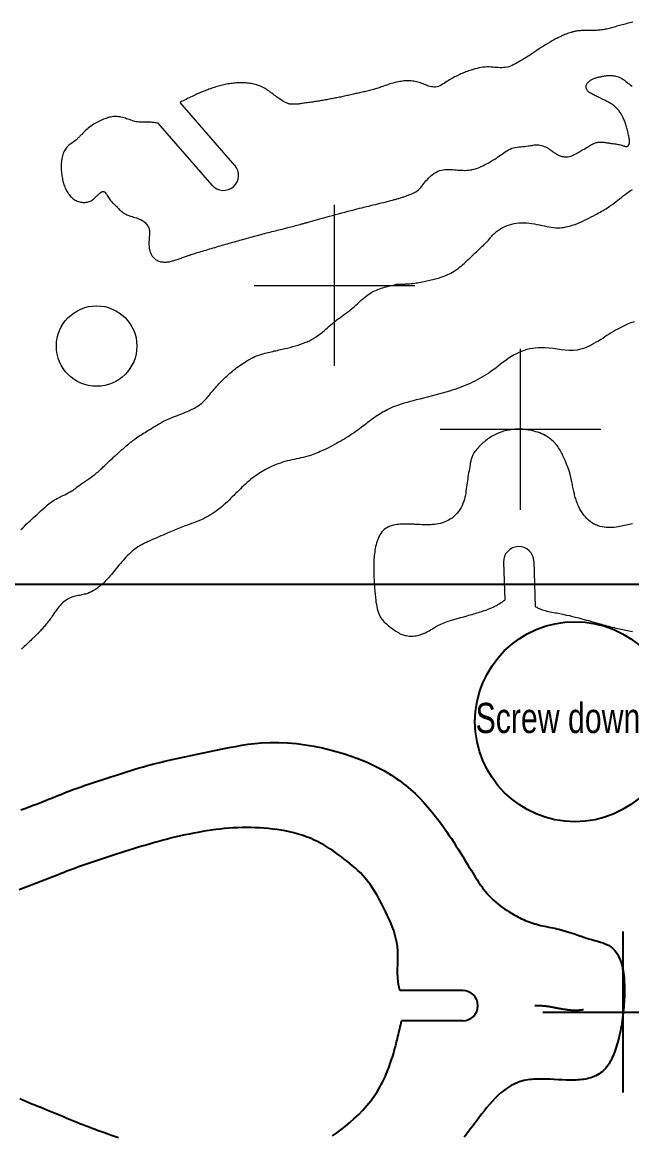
# Model space of a CAD drawing. Header units: millimetres. Extents: x -0.1 to 63, y 0 to 35.
# Drawn here: x 9.09 to 16.67, y 17.09 to 30.92 of the extents above; entities that cross this region are included whole.
import ezdxf

# ---------------------------------------------------------------- set-up
doc = ezdxf.new("R2010")
doc.units = ezdxf.units.MM
doc.header["$MEASUREMENT"] = 0
doc.header["$PDMODE"] = 2
doc.layers.get('0').update_dxf_attribs({"linetype": 'CONTINUOUS'})
doc.layers.add('CK_LEVEL_1', color=7, linetype='CONTINUOUS')
for name, color, linetype, lineweight in [('layout2', 7, 'CONTINUOUS', 0), ('layout4', 7, 'CONTINUOUS', 0), ('screw', 7, 'CONTINUOUS', 0)]:
    doc.layers.add(name, color=color, linetype=linetype, lineweight=lineweight)
doc.styles.get("Standard").update_dxf_attribs({"font": 'txt', "width": 0.75})

msp = doc.modelspace()

# ---------------------------------------------------------------- linework, layer by layer
at = {"color": 3, "linetype": 'CONTINUOUS'}
msp.add_line((29.976, 23.938), (-0.024, 23.938), dxfattribs=at)
at = {"color": 1, "linetype": 'CONTINUOUS'}
msp.add_circle((15.961, 22.232), 1.243, dxfattribs=at)
at = {"layer": 'CK_LEVEL_1', "color": 3, "linetype": 'CONTINUOUS'}
for p, q in [((14.566, 18.891), (13.786, 18.891)), ((14.566, 18.516), (13.805, 18.516))]:
    msp.add_line(p, q, dxfattribs=at)
at = {"layer": 'CK_LEVEL_1', "color": 1, "linetype": 'CONTINUOUS'}
for points in [[(9.072, 21.135), (9.123, 21.155), (9.175, 21.174), (9.226, 21.194), (9.277, 21.213), (9.328, 21.233), (9.38, 21.253), (9.417, 21.268), (9.455, 21.283), (9.493, 21.299), (9.531, 21.314), (9.568, 21.329), (9.606, 21.344), (9.644, 21.359), (9.682, 21.373), (9.72, 21.388), (9.771, 21.406), (9.821, 21.424), (9.872, 21.442), (9.924, 21.459), (9.975, 21.476), (10.026, 21.492), (10.078, 21.509), (10.129, 21.525), (10.18, 21.542), (10.232, 21.559), (10.284, 21.576), (10.336, 21.592), (10.387, 21.609), (10.439, 21.626), (10.491, 21.642), (10.543, 21.657), (10.595, 21.673), (10.648, 21.687), (10.724, 21.708), (10.8, 21.727), (10.877, 21.745), (10.954, 21.762), (11.031, 21.779), (11.109, 21.795), (11.186, 21.811), (11.264, 21.827), (11.341, 21.844), (11.421, 21.861), (11.501, 21.878), (11.58, 21.895), (11.66, 21.911), (11.74, 21.926), (11.82, 21.94), (11.9, 21.952), (11.981, 21.962), (12.061, 21.969), (12.17, 21.974), (12.28, 21.974), (12.389, 21.969), (12.498, 21.96), (12.608, 21.946), (12.716, 21.928), (12.824, 21.906), (12.931, 21.88), (13.038, 21.85), (13.109, 21.828), (13.179, 21.805), (13.248, 21.78), (13.317, 21.753), (13.385, 21.724), (13.452, 21.693), (13.518, 21.66), (13.583, 21.625), (13.646, 21.588), (13.678, 21.568), (13.709, 21.548), (13.74, 21.527), (13.771, 21.505), (13.801, 21.483), (13.831, 21.461), (13.86, 21.438), (13.889, 21.414), (13.917, 21.39), (13.974, 21.338), (14.028, 21.285), (14.081, 21.229), (14.132, 21.172), (14.181, 21.113), (14.229, 21.053), (14.276, 20.992), (14.321, 20.93), (14.365, 20.867), (14.394, 20.824), (14.424, 20.78), (14.453, 20.736), (14.481, 20.691), (14.509, 20.647), (14.537, 20.602), (14.565, 20.557), (14.593, 20.512), (14.62, 20.467), (14.638, 20.438), (14.655, 20.41), (14.673, 20.381), (14.69, 20.352), (14.708, 20.323), (14.726, 20.295), (14.744, 20.267), (14.763, 20.239), (14.782, 20.211), (14.791, 20.197), (14.801, 20.183), (14.811, 20.169), (14.821, 20.156), (14.831, 20.142), (14.841, 20.129), (14.852, 20.116), (14.862, 20.103), (14.873, 20.09), (14.897, 20.064), (14.922, 20.039), (14.948, 20.014), (14.975, 19.99), (15.003, 19.968), (15.031, 19.945), (15.06, 19.924), (15.089, 19.904), (15.119, 19.884), (15.141, 19.87), (15.163, 19.856), (15.184, 19.843), (15.207, 19.83), (15.229, 19.818), (15.252, 19.806), (15.274, 19.795), (15.297, 19.784), (15.321, 19.773), (15.343, 19.763), (15.366, 19.754), (15.39, 19.745), (15.413, 19.736), (15.437, 19.728), (15.46, 19.721), (15.484, 19.714), (15.508, 19.707), (15.533, 19.701), (15.558, 19.695), (15.583, 19.69), (15.609, 19.685), (15.634, 19.68), (15.66, 19.675), (15.685, 19.67), (15.71, 19.665), (15.735, 19.66), (15.76, 19.654), (15.802, 19.643), (15.844, 19.631), (15.885, 19.618), (15.926, 19.604), (15.967, 19.59), (16.008, 19.575), (16.05, 19.561), (16.092, 19.547), (16.135, 19.534), (16.171, 19.525), (16.207, 19.515), (16.242, 19.505), (16.277, 19.494), (16.312, 19.483), (16.344, 19.469), (16.376, 19.454), (16.405, 19.435), (16.431, 19.414), (16.452, 19.393), (16.471, 19.37), (16.488, 19.344), (16.503, 19.317), (16.516, 19.288), (16.527, 19.259), (16.538, 19.228), (16.546, 19.197), (16.553, 19.166), (16.559, 19.137), (16.564, 19.108), (16.568, 19.079), (16.571, 19.051), (16.573, 19.022), (16.574, 18.993), (16.575, 18.965), (16.576, 18.936), (16.576, 18.908), (16.576, 18.876), (16.575, 18.844), (16.575, 18.813), (16.573, 18.781), (16.572, 18.749), (16.57, 18.718), (16.568, 18.686), (16.565, 18.654), (16.562, 18.623)], [(13.786, 18.891), (13.785, 18.897), (13.783, 18.903), (13.781, 18.908), (13.78, 18.914), (13.778, 18.92), (13.777, 18.926), (13.775, 18.932), (13.774, 18.938), (13.772, 18.944), (13.763, 18.998), (13.758, 19.053), (13.755, 19.108), (13.756, 19.163), (13.757, 19.219), (13.758, 19.275), (13.759, 19.33), (13.758, 19.385), (13.753, 19.44), (13.746, 19.49), (13.735, 19.539), (13.722, 19.588), (13.707, 19.637), (13.689, 19.685), (13.67, 19.732), (13.649, 19.78), (13.627, 19.827), (13.605, 19.874), (13.581, 19.923), (13.557, 19.971), (13.531, 20.02), (13.505, 20.067), (13.478, 20.113), (13.449, 20.159), (13.419, 20.203), (13.387, 20.246), (13.354, 20.287), (13.325, 20.32), (13.294, 20.352), (13.263, 20.382), (13.231, 20.412), (13.197, 20.441), (13.163, 20.47), (13.129, 20.498), (13.093, 20.525), (13.058, 20.552), (13.022, 20.578), (12.986, 20.604), (12.949, 20.63), (12.912, 20.654), (12.875, 20.678), (12.837, 20.701), (12.799, 20.723), (12.76, 20.743), (12.72, 20.762), (12.671, 20.784), (12.621, 20.803), (12.57, 20.821), (12.518, 20.836), (12.466, 20.85), (12.413, 20.863), (12.36, 20.874), (12.307, 20.883), (12.253, 20.891), (12.199, 20.898), (12.146, 20.904), (12.092, 20.909), (12.038, 20.913), (11.984, 20.915), (11.93, 20.917), (11.876, 20.917), (11.822, 20.916), (11.768, 20.915), (11.713, 20.912), (11.659, 20.908), (11.604, 20.903), (11.549, 20.898), (11.494, 20.891), (11.44, 20.884), (11.385, 20.876), (11.331, 20.867), (11.277, 20.857), (11.222, 20.847), (11.167, 20.836), (11.113, 20.825), (11.058, 20.813), (11.004, 20.8), (10.95, 20.787), (10.896, 20.773), (10.842, 20.759), (10.788, 20.745), (10.735, 20.73), (10.682, 20.715), (10.629, 20.699), (10.576, 20.684), (10.524, 20.668), (10.471, 20.651), (10.419, 20.635), (10.366, 20.618), (10.313, 20.602), (10.263, 20.586), (10.213, 20.57), (10.162, 20.554), (10.112, 20.538), (10.062, 20.521), (10.012, 20.505), (9.962, 20.488), (9.912, 20.471), (9.862, 20.454), (9.826, 20.441), (9.79, 20.427), (9.753, 20.414), (9.717, 20.401), (9.681, 20.387), (9.645, 20.373), (9.609, 20.359), (9.572, 20.345), (9.536, 20.331), (9.482, 20.31), (9.428, 20.289), (9.375, 20.267), (9.321, 20.246), (9.267, 20.225), (9.213, 20.204), (9.16, 20.183), (9.106, 20.162), (9.053, 20.142)]]:
    msp.add_lwpolyline(points, dxfattribs=at)
at = {"layer": 'CK_LEVEL_1', "color": 3, "linetype": 'CONTINUOUS'}
for points in [[(15.46, 18.704), (15.471, 18.705), (15.482, 18.705), (15.494, 18.706), (15.505, 18.706), (15.516, 18.706), (15.528, 18.705), (15.539, 18.705), (15.55, 18.704), (15.561, 18.703), (15.573, 18.702), (15.584, 18.701), (15.595, 18.7), (15.606, 18.698), (15.617, 18.697), (15.628, 18.695), (15.639, 18.694), (15.65, 18.692), (15.662, 18.69), (15.673, 18.688), (15.684, 18.686), (15.695, 18.684), (15.706, 18.682), (15.717, 18.68), (15.728, 18.678), (15.739, 18.675), (15.75, 18.673), (15.761, 18.671), (15.773, 18.669), (15.784, 18.667), (15.795, 18.665), (15.806, 18.663), (15.817, 18.661), (15.828, 18.66), (15.839, 18.658), (15.851, 18.656), (15.862, 18.655), (15.873, 18.653), (15.884, 18.652), (15.896, 18.651), (15.907, 18.65), (15.918, 18.649), (15.93, 18.648), (15.941, 18.648), (15.953, 18.647), (15.964, 18.647), (15.976, 18.647), (15.987, 18.648), (15.999, 18.648), (16.01, 18.649), (16.022, 18.65), (16.034, 18.651), (16.045, 18.653), (16.057, 18.654), (16.069, 18.656)], [(16.562, 18.623), (16.562, 18.622), (16.562, 18.621), (16.562, 18.62), (16.561, 18.619), (16.561, 18.618), (16.561, 18.618), (16.561, 18.617), (16.561, 18.616), (16.561, 18.615), (16.557, 18.583), (16.553, 18.55), (16.549, 18.518), (16.544, 18.486), (16.538, 18.454), (16.532, 18.422), (16.526, 18.39), (16.519, 18.358), (16.512, 18.326), (16.505, 18.298), (16.498, 18.271), (16.491, 18.243), (16.483, 18.215), (16.474, 18.188), (16.465, 18.161), (16.455, 18.133), (16.445, 18.106), (16.434, 18.08), (16.425, 18.059), (16.416, 18.039), (16.406, 18.019), (16.395, 18), (16.384, 17.981), (16.372, 17.962), (16.359, 17.944), (16.345, 17.927), (16.33, 17.911), (16.314, 17.896), (16.297, 17.881), (16.279, 17.868), (16.26, 17.855), (16.24, 17.844), (16.22, 17.833), (16.199, 17.824), (16.178, 17.815), (16.157, 17.808), (16.135, 17.801), (16.112, 17.796), (16.09, 17.791), (16.067, 17.787), (16.045, 17.784), (16.022, 17.782), (15.999, 17.78), (15.976, 17.779), (15.953, 17.778), (15.903, 17.777), (15.853, 17.778), (15.803, 17.78), (15.753, 17.783), (15.703, 17.785), (15.653, 17.788), (15.602, 17.79), (15.552, 17.791), (15.502, 17.791), (15.477, 17.79), (15.451, 17.789), (15.426, 17.787), (15.401, 17.785), (15.376, 17.781), (15.351, 17.777), (15.326, 17.772), (15.302, 17.766), (15.278, 17.759), (15.25, 17.749), (15.222, 17.738), (15.195, 17.725), (15.168, 17.71), (15.142, 17.695), (15.117, 17.678), (15.092, 17.661), (15.068, 17.642), (15.044, 17.623), (15.005, 17.589), (14.968, 17.552), (14.932, 17.514), (14.897, 17.475), (14.863, 17.435), (14.831, 17.394), (14.799, 17.353), (14.767, 17.311), (14.736, 17.269), (14.717, 17.244), (14.698, 17.219), (14.679, 17.194), (14.66, 17.169), (14.641, 17.145), (14.621, 17.12), (14.602, 17.095), (14.583, 17.071)], [(12.948, 17.084), (13, 17.122), (13.052, 17.161), (13.103, 17.201), (13.161, 17.25), (13.217, 17.3), (13.272, 17.352), (13.324, 17.406), (13.374, 17.462), (13.421, 17.519), (13.466, 17.579), (13.507, 17.641), (13.544, 17.706), (13.557, 17.73), (13.569, 17.754), (13.581, 17.779), (13.592, 17.804), (13.604, 17.829), (13.614, 17.854), (13.625, 17.88), (13.635, 17.905), (13.645, 17.931), (13.654, 17.957), (13.664, 17.983), (13.673, 18.01), (13.682, 18.036), (13.691, 18.063), (13.699, 18.089), (13.708, 18.116), (13.715, 18.143), (13.723, 18.17), (13.727, 18.183), (13.73, 18.197), (13.734, 18.211), (13.737, 18.225), (13.74, 18.238), (13.744, 18.252), (13.747, 18.266), (13.75, 18.28), (13.754, 18.294), (13.759, 18.318), (13.765, 18.343), (13.771, 18.368), (13.777, 18.392), (13.783, 18.417), (13.788, 18.442), (13.794, 18.466), (13.8, 18.491), (13.805, 18.516)], [(9.06, 17.549), (9.096, 17.532), (9.133, 17.516), (9.171, 17.501), (9.208, 17.485), (9.245, 17.47), (9.283, 17.455), (9.32, 17.44), (9.358, 17.425), (9.395, 17.41), (9.437, 17.393), (9.478, 17.376), (9.52, 17.358), (9.561, 17.341), (9.602, 17.324), (9.643, 17.306), (9.685, 17.289), (9.726, 17.272), (9.767, 17.255), (9.805, 17.24), (9.844, 17.225), (9.882, 17.21), (9.92, 17.196), (9.958, 17.181), (9.997, 17.167), (10.035, 17.153), (10.074, 17.139), (10.112, 17.125), (10.199, 17.095), (10.287, 17.065)]]:
    msp.add_lwpolyline(points, dxfattribs=at)
msp.add_arc((14.566, 18.703), 0.188, 270, 450, dxfattribs=at)
at = {"layer": 'CK_LEVEL_1', "color": 1, "linetype": 'CONTINUOUS'}
msp.add_point((16.562, 18.623), dxfattribs=at)
at = {"layer": 'layout2', "color": 3, "linetype": 'CONTINUOUS'}
for p, q in [((15.449, 24.225), (15.465, 23.663)), ((15.074, 24.215), (15.088, 23.743))]:
    msp.add_line(p, q, dxfattribs=at)
at = {"layer": 'layout2', "color": 6, "linetype": 'CONTINUOUS'}
for points in [[(13.744, 27.668), (13.756, 27.668), (13.767, 27.669), (13.779, 27.669), (13.791, 27.669), (13.803, 27.67), (13.815, 27.67), (13.827, 27.67), (13.838, 27.671), (13.85, 27.671), (13.856, 27.672), (13.862, 27.672), (13.868, 27.672), (13.874, 27.673), (13.88, 27.673), (13.886, 27.673), (13.892, 27.674), (13.898, 27.674), (13.904, 27.675), (13.924, 27.676), (13.944, 27.679), (13.964, 27.681), (13.985, 27.684), (14.005, 27.688), (14.025, 27.691), (14.045, 27.695), (14.064, 27.699), (14.084, 27.703), (14.102, 27.706), (14.12, 27.71), (14.138, 27.714), (14.156, 27.718), (14.174, 27.722), (14.192, 27.726), (14.21, 27.731), (14.228, 27.735), (14.245, 27.74), (14.265, 27.746), (14.285, 27.752), (14.304, 27.759), (14.324, 27.766), (14.343, 27.773), (14.362, 27.781), (14.381, 27.79), (14.4, 27.798), (14.418, 27.808), (14.438, 27.819), (14.457, 27.831), (14.476, 27.844), (14.495, 27.857), (14.513, 27.87), (14.531, 27.884), (14.549, 27.899), (14.566, 27.913), (14.584, 27.928), (14.601, 27.944), (14.618, 27.96), (14.635, 27.976), (14.652, 27.992), (14.669, 28.008), (14.686, 28.025), (14.702, 28.041), (14.719, 28.057), (14.736, 28.073), (14.753, 28.089), (14.77, 28.105), (14.787, 28.12), (14.804, 28.136), (14.821, 28.152), (14.837, 28.168), (14.854, 28.185), (14.87, 28.201), (14.886, 28.218), (14.894, 28.228), (14.903, 28.238), (14.911, 28.248), (14.919, 28.257), (14.928, 28.267), (14.937, 28.277), (14.945, 28.286), (14.954, 28.295), (14.963, 28.304), (14.986, 28.324), (15.01, 28.342), (15.035, 28.358), (15.061, 28.373), (15.089, 28.386), (15.117, 28.397), (15.145, 28.407), (15.174, 28.415), (15.204, 28.422), (15.235, 28.427), (15.267, 28.43), (15.299, 28.431), (15.33, 28.431), (15.362, 28.43), (15.394, 28.427), (15.425, 28.423), (15.457, 28.418), (15.488, 28.412), (15.518, 28.406), (15.547, 28.4), (15.576, 28.393), (15.606, 28.387), (15.635, 28.381), (15.664, 28.376), (15.693, 28.372), (15.723, 28.37), (15.752, 28.369), (15.776, 28.37), (15.799, 28.372), (15.823, 28.375), (15.846, 28.38), (15.87, 28.385), (15.893, 28.391), (15.916, 28.398), (15.939, 28.405), (15.962, 28.413), (15.992, 28.424), (16.021, 28.437), (16.05, 28.449), (16.078, 28.463), (16.107, 28.477), (16.135, 28.491), (16.163, 28.506), (16.191, 28.52), (16.219, 28.535), (16.237, 28.545), (16.255, 28.555), (16.274, 28.565), (16.292, 28.575), (16.31, 28.586), (16.328, 28.596), (16.346, 28.607), (16.364, 28.618), (16.381, 28.629), (16.404, 28.645), (16.427, 28.661), (16.45, 28.678), (16.472, 28.696), (16.494, 28.713), (16.516, 28.731), (16.539, 28.748), (16.561, 28.766), (16.584, 28.783), (16.607, 28.8), (16.63, 28.816), (16.653, 28.832), (16.677, 28.847)], [(15.283, 25.867), (15.278, 25.867), (15.272, 25.867), (15.267, 25.868), (15.262, 25.868), (15.256, 25.868), (15.251, 25.868), (15.246, 25.867), (15.24, 25.867), (15.235, 25.867), (15.217, 25.866), (15.199, 25.865), (15.181, 25.863), (15.163, 25.86), (15.145, 25.857), (15.127, 25.854), (15.109, 25.85), (15.091, 25.846), (15.074, 25.841), (15.056, 25.836), (15.039, 25.83), (15.022, 25.824), (15.005, 25.817), (14.988, 25.81), (14.972, 25.802), (14.956, 25.794), (14.94, 25.786), (14.924, 25.777), (14.909, 25.767), (14.893, 25.757), (14.878, 25.746), (14.864, 25.735), (14.849, 25.724), (14.835, 25.712), (14.821, 25.7), (14.807, 25.688), (14.793, 25.675), (14.779, 25.662), (14.766, 25.648), (14.752, 25.633), (14.739, 25.619), (14.727, 25.604), (14.716, 25.588), (14.705, 25.572), (14.696, 25.555), (14.688, 25.538), (14.683, 25.526), (14.679, 25.514), (14.675, 25.502), (14.671, 25.49), (14.668, 25.477), (14.665, 25.465), (14.663, 25.452), (14.66, 25.439), (14.658, 25.427), (14.653, 25.401), (14.648, 25.376), (14.644, 25.351), (14.639, 25.326), (14.635, 25.301), (14.631, 25.276), (14.627, 25.251), (14.623, 25.226), (14.619, 25.201), (14.616, 25.175), (14.613, 25.149), (14.61, 25.124), (14.606, 25.098), (14.602, 25.073), (14.598, 25.047), (14.592, 25.022), (14.586, 24.997), (14.578, 24.972), (14.568, 24.945), (14.557, 24.919), (14.544, 24.893), (14.529, 24.868), (14.513, 24.845), (14.495, 24.822), (14.475, 24.801), (14.455, 24.781), (14.433, 24.763), (14.411, 24.749), (14.389, 24.736), (14.365, 24.724), (14.341, 24.714), (14.316, 24.705), (14.291, 24.697), (14.265, 24.691), (14.239, 24.686), (14.213, 24.683), (14.19, 24.681), (14.168, 24.679), (14.145, 24.679), (14.123, 24.678), (14.1, 24.679), (14.078, 24.679), (14.055, 24.68), (14.033, 24.681), (14.01, 24.683), (13.997, 24.683), (13.983, 24.684), (13.969, 24.684), (13.956, 24.685), (13.942, 24.686), (13.929, 24.686), (13.915, 24.686), (13.902, 24.687), (13.888, 24.687), (13.875, 24.687), (13.862, 24.687), (13.849, 24.687), (13.835, 24.687), (13.822, 24.687), (13.809, 24.687), (13.796, 24.686), (13.782, 24.685), (13.769, 24.684), (13.747, 24.681), (13.725, 24.678), (13.703, 24.673), (13.682, 24.668), (13.661, 24.661), (13.641, 24.653), (13.622, 24.643), (13.604, 24.632), (13.587, 24.62), (13.572, 24.606), (13.558, 24.59), (13.546, 24.573), (13.535, 24.554), (13.525, 24.535), (13.516, 24.515), (13.508, 24.495), (13.5, 24.474), (13.494, 24.453), (13.488, 24.43), (13.483, 24.408), (13.478, 24.386), (13.474, 24.363), (13.471, 24.341), (13.468, 24.319), (13.466, 24.296), (13.464, 24.274), (13.462, 24.251), (13.46, 24.215), (13.459, 24.178), (13.459, 24.141), (13.459, 24.104), (13.46, 24.067), (13.461, 24.03), (13.463, 23.994), (13.465, 23.957), (13.468, 23.92), (13.469, 23.901), (13.47, 23.882), (13.472, 23.863), (13.474, 23.844), (13.475, 23.824), (13.477, 23.805), (13.479, 23.786), (13.481, 23.766), (13.484, 23.747), (13.487, 23.719), (13.492, 23.691), (13.497, 23.664), (13.503, 23.636), (13.51, 23.609), (13.519, 23.583), (13.529, 23.558), (13.541, 23.534), (13.556, 23.511), (13.566, 23.497), (13.578, 23.484), (13.59, 23.471), (13.603, 23.459), (13.616, 23.447), (13.63, 23.435), (13.644, 23.424), (13.659, 23.413), (13.673, 23.401), (13.688, 23.39), (13.703, 23.379), (13.718, 23.368), (13.733, 23.358), (13.749, 23.348), (13.765, 23.339), (13.781, 23.33), (13.797, 23.322), (13.814, 23.316), (13.83, 23.31), (13.847, 23.305), (13.864, 23.302), (13.881, 23.299), (13.898, 23.297), (13.916, 23.296), (13.933, 23.296), (13.95, 23.297), (13.968, 23.298), (13.985, 23.301), (14.002, 23.304), (14.019, 23.308), (14.036, 23.313), (14.053, 23.318), (14.069, 23.324), (14.085, 23.331), (14.101, 23.338), (14.117, 23.345), (14.133, 23.354), (14.149, 23.363), (14.164, 23.372), (14.18, 23.381), (14.195, 23.39), (14.21, 23.399), (14.226, 23.409), (14.241, 23.418), (14.257, 23.426), (14.295, 23.445), (14.333, 23.462), (14.373, 23.477), (14.413, 23.491), (14.454, 23.503), (14.495, 23.515), (14.537, 23.526), (14.578, 23.537), (14.619, 23.548), (14.64, 23.554), (14.66, 23.56), (14.681, 23.565), (14.701, 23.571), (14.721, 23.578), (14.741, 23.584), (14.762, 23.59), (14.782, 23.596), (14.802, 23.603), (14.82, 23.608), (14.838, 23.614), (14.855, 23.62), (14.873, 23.626), (14.89, 23.633), (14.908, 23.639), (14.925, 23.646), (14.942, 23.654), (14.958, 23.662), (14.973, 23.67), (14.988, 23.678), (15.003, 23.687), (15.017, 23.696), (15.031, 23.705), (15.045, 23.714), (15.059, 23.723), (15.073, 23.733), (15.088, 23.743)]]:
    msp.add_lwpolyline(points, dxfattribs=at)
at = {"layer": 'layout2', "color": 1, "linetype": 'CONTINUOUS'}
for points in [[(9.073, 24.622), (9.095, 24.643), (9.118, 24.664), (9.14, 24.685), (9.163, 24.706), (9.186, 24.727), (9.209, 24.747), (9.231, 24.768), (9.254, 24.789), (9.277, 24.81), (9.301, 24.833), (9.325, 24.855), (9.349, 24.878), (9.374, 24.9), (9.399, 24.921), (9.424, 24.942), (9.45, 24.961), (9.477, 24.98), (9.505, 24.997), (9.527, 25.009), (9.549, 25.02), (9.571, 25.031), (9.594, 25.042), (9.617, 25.053), (9.639, 25.064), (9.662, 25.075), (9.684, 25.087), (9.705, 25.1), (9.715, 25.107), (9.725, 25.114), (9.735, 25.121), (9.745, 25.128), (9.754, 25.135), (9.764, 25.143), (9.774, 25.15), (9.783, 25.158), (9.793, 25.165), (9.818, 25.183), (9.842, 25.2), (9.867, 25.217), (9.892, 25.234), (9.917, 25.251), (9.942, 25.268), (9.967, 25.286), (9.991, 25.304), (10.014, 25.323), (10.028, 25.334), (10.041, 25.346), (10.054, 25.358), (10.068, 25.37), (10.081, 25.382), (10.093, 25.395), (10.106, 25.407), (10.119, 25.42), (10.132, 25.432), (10.145, 25.445), (10.158, 25.457), (10.171, 25.469), (10.184, 25.481), (10.197, 25.493), (10.21, 25.505), (10.223, 25.518), (10.236, 25.53), (10.25, 25.542), (10.263, 25.554), (10.276, 25.565), (10.289, 25.577), (10.302, 25.589), (10.316, 25.601), (10.329, 25.613), (10.342, 25.625), (10.356, 25.636), (10.369, 25.648), (10.383, 25.66), (10.396, 25.671), (10.41, 25.682), (10.423, 25.694), (10.437, 25.705), (10.451, 25.716), (10.465, 25.727), (10.479, 25.737), (10.493, 25.748), (10.51, 25.76), (10.528, 25.772), (10.545, 25.783), (10.563, 25.794), (10.58, 25.805), (10.598, 25.816), (10.616, 25.827), (10.634, 25.838), (10.652, 25.849), (10.674, 25.863), (10.696, 25.877), (10.718, 25.891), (10.74, 25.905), (10.762, 25.918), (10.785, 25.931), (10.807, 25.944), (10.83, 25.957), (10.853, 25.969), (10.867, 25.976), (10.881, 25.983), (10.895, 25.989), (10.91, 25.996), (10.924, 26.002), (10.939, 26.008), (10.953, 26.014), (10.968, 26.02), (10.983, 26.026), (11.005, 26.034), (11.027, 26.043), (11.05, 26.051), (11.072, 26.06), (11.095, 26.068), (11.117, 26.077), (11.139, 26.086), (11.161, 26.096), (11.183, 26.106), (11.2, 26.114), (11.216, 26.122), (11.232, 26.13), (11.247, 26.139), (11.263, 26.148), (11.278, 26.158), (11.292, 26.168), (11.307, 26.179), (11.32, 26.19), (11.333, 26.201), (11.344, 26.213), (11.356, 26.225), (11.367, 26.237), (11.378, 26.249), (11.388, 26.262), (11.399, 26.275), (11.409, 26.287), (11.42, 26.3), (11.434, 26.317), (11.448, 26.333), (11.462, 26.35), (11.476, 26.366), (11.491, 26.382), (11.505, 26.399), (11.52, 26.414), (11.535, 26.43), (11.55, 26.446), (11.566, 26.463), (11.582, 26.479), (11.599, 26.496), (11.616, 26.512), (11.633, 26.528), (11.65, 26.544), (11.667, 26.559), (11.685, 26.574), (11.703, 26.589), (11.72, 26.604), (11.739, 26.618), (11.757, 26.632), (11.776, 26.646), (11.795, 26.659), (11.814, 26.673), (11.833, 26.685), (11.852, 26.698), (11.872, 26.71), (11.882, 26.716), (11.891, 26.722), (11.901, 26.728), (11.911, 26.734), (11.921, 26.739), (11.931, 26.745), (11.941, 26.75), (11.951, 26.755), (11.961, 26.76), (11.981, 26.769), (12.001, 26.777), (12.022, 26.785), (12.042, 26.792), (12.063, 26.798), (12.084, 26.804), (12.105, 26.81), (12.126, 26.815), (12.147, 26.821), (12.166, 26.825), (12.185, 26.83), (12.204, 26.834), (12.223, 26.839), (12.243, 26.843), (12.262, 26.847), (12.281, 26.852), (12.3, 26.856), (12.319, 26.86), (12.353, 26.868), (12.386, 26.876), (12.419, 26.884), (12.452, 26.893), (12.485, 26.903), (12.518, 26.913), (12.551, 26.924), (12.583, 26.935), (12.615, 26.948), (12.63, 26.954), (12.644, 26.96), (12.659, 26.967), (12.673, 26.974), (12.687, 26.981), (12.701, 26.989), (12.715, 26.997), (12.728, 27.005), (12.742, 27.013), (12.76, 27.026), (12.778, 27.039), (12.795, 27.052), (12.812, 27.066), (12.829, 27.08), (12.846, 27.095), (12.862, 27.109), (12.879, 27.124), (12.895, 27.138), (12.91, 27.151), (12.925, 27.164), (12.941, 27.176), (12.956, 27.188), (12.971, 27.201), (12.987, 27.213), (13.002, 27.225), (13.018, 27.237), (13.034, 27.248), (13.055, 27.264), (13.076, 27.279), (13.097, 27.295), (13.118, 27.31), (13.139, 27.325), (13.16, 27.341), (13.18, 27.357), (13.201, 27.374), (13.22, 27.391), (13.238, 27.407), (13.256, 27.423), (13.273, 27.44), (13.291, 27.457), (13.308, 27.473), (13.326, 27.489), (13.344, 27.505), (13.363, 27.52), (13.382, 27.534), (13.399, 27.546), (13.417, 27.558), (13.435, 27.568), (13.454, 27.578), (13.473, 27.587), (13.493, 27.596), (13.512, 27.604), (13.532, 27.611), (13.552, 27.618), (13.573, 27.625), (13.594, 27.632), (13.615, 27.638), (13.637, 27.643), (13.658, 27.649), (13.679, 27.654), (13.701, 27.659), (13.722, 27.663), (13.744, 27.668)], [(16.696, 27.201), (16.654, 27.188), (16.612, 27.171), (16.572, 27.153), (16.532, 27.133), (16.493, 27.112), (16.465, 27.096), (16.438, 27.08), (16.412, 27.063), (16.385, 27.047), (16.359, 27.03), (16.333, 27.013), (16.307, 26.996), (16.281, 26.98), (16.254, 26.963), (16.226, 26.947), (16.197, 26.931), (16.169, 26.915), (16.139, 26.901), (16.109, 26.888), (16.079, 26.876), (16.049, 26.866), (16.018, 26.857), (15.987, 26.851), (15.939, 26.846), (15.89, 26.846), (15.84, 26.848), (15.791, 26.854), (15.741, 26.86), (15.691, 26.868), (15.64, 26.874), (15.59, 26.878), (15.539, 26.88), (15.504, 26.879), (15.468, 26.876), (15.433, 26.871), (15.398, 26.864), (15.364, 26.856), (15.33, 26.846), (15.296, 26.834), (15.264, 26.82), (15.232, 26.805), (15.198, 26.787), (15.164, 26.767), (15.132, 26.745), (15.1, 26.722), (15.069, 26.699), (15.037, 26.675), (15.006, 26.651), (14.975, 26.627), (14.943, 26.604), (14.916, 26.584), (14.889, 26.565), (14.861, 26.547), (14.833, 26.529), (14.804, 26.512), (14.776, 26.496), (14.746, 26.48), (14.717, 26.464), (14.687, 26.45), (14.656, 26.435), (14.626, 26.422), (14.594, 26.409), (14.563, 26.396), (14.531, 26.384), (14.499, 26.373), (14.467, 26.362), (14.435, 26.351), (14.403, 26.341), (14.357, 26.327), (14.311, 26.314), (14.265, 26.301), (14.218, 26.289), (14.172, 26.277), (14.126, 26.265), (14.079, 26.254), (14.033, 26.242), (13.986, 26.23), (13.949, 26.221), (13.912, 26.211), (13.875, 26.2), (13.838, 26.19), (13.801, 26.178), (13.765, 26.166), (13.729, 26.153), (13.693, 26.139), (13.658, 26.123), (13.636, 26.112), (13.613, 26.101), (13.591, 26.089), (13.569, 26.077), (13.548, 26.064), (13.526, 26.051), (13.505, 26.037), (13.484, 26.023), (13.464, 26.009), (13.443, 25.994), (13.423, 25.979), (13.403, 25.964), (13.383, 25.949), (13.363, 25.933), (13.344, 25.918), (13.324, 25.903), (13.304, 25.887), (13.284, 25.872), (13.261, 25.856), (13.238, 25.84), (13.216, 25.824), (13.192, 25.808), (13.169, 25.793), (13.146, 25.778), (13.122, 25.763), (13.099, 25.749), (13.075, 25.734), (13.049, 25.719), (13.023, 25.704), (12.996, 25.689), (12.97, 25.675), (12.943, 25.66), (12.917, 25.647), (12.89, 25.633), (12.863, 25.62), (12.835, 25.607), (12.814, 25.597), (12.793, 25.588), (12.771, 25.579), (12.749, 25.57), (12.728, 25.561), (12.706, 25.553), (12.684, 25.545), (12.661, 25.538), (12.639, 25.531), (12.611, 25.524), (12.583, 25.516), (12.554, 25.51), (12.526, 25.504), (12.497, 25.498), (12.468, 25.491), (12.44, 25.485), (12.411, 25.479), (12.383, 25.472), (12.354, 25.464), (12.326, 25.456), (12.299, 25.447), (12.271, 25.437), (12.244, 25.427), (12.217, 25.416), (12.19, 25.404), (12.163, 25.392), (12.137, 25.379), (12.115, 25.367), (12.094, 25.355), (12.072, 25.343), (12.051, 25.329), (12.03, 25.316), (12.009, 25.302), (11.989, 25.287), (11.969, 25.272), (11.949, 25.257), (11.927, 25.24), (11.905, 25.221), (11.884, 25.203), (11.863, 25.184), (11.842, 25.165), (11.821, 25.145), (11.801, 25.126), (11.78, 25.106), (11.76, 25.086), (11.74, 25.066), (11.72, 25.045), (11.7, 25.025), (11.68, 25.005), (11.66, 24.985), (11.639, 24.965), (11.618, 24.945), (11.597, 24.926), (11.576, 24.908), (11.552, 24.888), (11.527, 24.869), (11.502, 24.85), (11.476, 24.833), (11.45, 24.816), (11.423, 24.799), (11.396, 24.784), (11.369, 24.769), (11.341, 24.755), (11.312, 24.742), (11.283, 24.729), (11.253, 24.717), (11.223, 24.705), (11.193, 24.694), (11.163, 24.683), (11.133, 24.672), (11.103, 24.661), (11.073, 24.649), (11.053, 24.641), (11.033, 24.633), (11.012, 24.625), (10.992, 24.616), (10.972, 24.608), (10.952, 24.599), (10.932, 24.591), (10.912, 24.582), (10.892, 24.574), (10.866, 24.562), (10.84, 24.551), (10.813, 24.54), (10.787, 24.529), (10.761, 24.517), (10.735, 24.506), (10.709, 24.495), (10.683, 24.483), (10.658, 24.472), (10.646, 24.466), (10.634, 24.461), (10.622, 24.455), (10.61, 24.45), (10.598, 24.444), (10.587, 24.438), (10.575, 24.432), (10.564, 24.426), (10.552, 24.419), (10.528, 24.404), (10.505, 24.388), (10.483, 24.371), (10.461, 24.354), (10.44, 24.335), (10.419, 24.316), (10.399, 24.296), (10.379, 24.276), (10.36, 24.255), (10.342, 24.236), (10.326, 24.217), (10.309, 24.198), (10.292, 24.178), (10.276, 24.159), (10.26, 24.139), (10.243, 24.119), (10.227, 24.099), (10.211, 24.08), (10.197, 24.062), (10.182, 24.045), (10.168, 24.028), (10.153, 24.012), (10.138, 23.995), (10.122, 23.979), (10.106, 23.963), (10.09, 23.947), (10.073, 23.932), (10.054, 23.916), (10.034, 23.9), (10.014, 23.885), (9.993, 23.871), (9.971, 23.858), (9.949, 23.847), (9.926, 23.836), (9.903, 23.827), (9.88, 23.819), (9.864, 23.815), (9.848, 23.812), (9.832, 23.808), (9.816, 23.805), (9.8, 23.802), (9.783, 23.799), (9.767, 23.796), (9.751, 23.793), (9.735, 23.788), (9.72, 23.784), (9.705, 23.778), (9.69, 23.772), (9.676, 23.766), (9.661, 23.758), (9.647, 23.751), (9.634, 23.742), (9.621, 23.733), (9.608, 23.723), (9.591, 23.709), (9.575, 23.694), (9.56, 23.677), (9.546, 23.66), (9.532, 23.643), (9.518, 23.625), (9.505, 23.607), (9.492, 23.588), (9.479, 23.57), (9.47, 23.556), (9.461, 23.543), (9.451, 23.529), (9.442, 23.516), (9.432, 23.502), (9.423, 23.489), (9.413, 23.476), (9.403, 23.463), (9.393, 23.45), (9.384, 23.439), (9.374, 23.427), (9.365, 23.416), (9.355, 23.405), (9.346, 23.394), (9.336, 23.383), (9.326, 23.372), (9.316, 23.361), (9.306, 23.351), (9.303, 23.348), (9.3, 23.345), (9.298, 23.342), (9.295, 23.339), (9.292, 23.337), (9.289, 23.334), (9.286, 23.331), (9.284, 23.328), (9.281, 23.326)], [(9.281, 23.326), (9.273, 23.318), (9.265, 23.31), (9.257, 23.303), (9.249, 23.295), (9.241, 23.288), (9.234, 23.28), (9.226, 23.273), (9.218, 23.265), (9.21, 23.258), (9.194, 23.242), (9.178, 23.227), (9.162, 23.212), (9.146, 23.196), (9.13, 23.181), (9.114, 23.165), (9.098, 23.149), (9.082, 23.134)]]:
    msp.add_lwpolyline(points, dxfattribs=at)
at = {"layer": 'layout2', "color": 3, "linetype": 'CONTINUOUS'}
for points in [[(16.676, 24.691), (16.656, 24.687), (16.637, 24.682), (16.617, 24.678), (16.597, 24.673), (16.578, 24.669), (16.558, 24.665), (16.539, 24.661), (16.519, 24.657), (16.499, 24.654), (16.474, 24.65), (16.449, 24.647), (16.424, 24.646), (16.399, 24.645), (16.373, 24.645), (16.348, 24.646), (16.323, 24.649), (16.299, 24.654), (16.274, 24.659), (16.26, 24.664), (16.246, 24.668), (16.232, 24.674), (16.218, 24.68), (16.205, 24.686), (16.191, 24.693), (16.178, 24.701), (16.166, 24.709), (16.154, 24.717), (16.131, 24.736), (16.11, 24.756), (16.09, 24.777), (16.071, 24.8), (16.054, 24.824), (16.038, 24.849), (16.023, 24.875), (16.01, 24.902), (15.998, 24.929), (15.991, 24.944), (15.986, 24.959), (15.98, 24.974), (15.975, 24.989), (15.97, 25.004), (15.965, 25.019), (15.961, 25.035), (15.956, 25.05), (15.953, 25.066), (15.949, 25.082), (15.945, 25.098), (15.942, 25.115), (15.939, 25.131), (15.936, 25.148), (15.932, 25.164), (15.929, 25.181), (15.926, 25.197), (15.923, 25.214), (15.914, 25.251), (15.905, 25.288), (15.895, 25.324), (15.883, 25.361), (15.871, 25.397), (15.857, 25.433), (15.843, 25.468), (15.828, 25.503), (15.812, 25.538), (15.804, 25.555), (15.795, 25.572), (15.786, 25.588), (15.777, 25.605), (15.767, 25.621), (15.757, 25.637), (15.747, 25.652), (15.735, 25.667), (15.724, 25.682), (15.713, 25.694), (15.702, 25.706), (15.69, 25.717), (15.678, 25.728), (15.665, 25.739), (15.652, 25.749), (15.639, 25.759), (15.625, 25.768), (15.611, 25.777), (15.59, 25.789), (15.568, 25.8), (15.545, 25.811), (15.522, 25.82), (15.498, 25.829), (15.474, 25.836), (15.45, 25.843), (15.426, 25.849), (15.401, 25.854), (15.388, 25.856), (15.375, 25.858), (15.362, 25.86), (15.349, 25.862), (15.336, 25.864), (15.323, 25.865), (15.309, 25.866), (15.296, 25.867), (15.283, 25.867)], [(15.465, 23.663), (15.475, 23.658), (15.485, 23.654), (15.495, 23.649), (15.505, 23.644), (15.515, 23.64), (15.525, 23.636), (15.535, 23.632), (15.545, 23.628), (15.555, 23.624), (15.574, 23.617), (15.594, 23.612), (15.613, 23.607), (15.633, 23.602), (15.653, 23.598), (15.673, 23.594), (15.693, 23.59), (15.713, 23.586), (15.733, 23.583), (15.772, 23.575), (15.812, 23.567), (15.852, 23.558), (15.891, 23.55), (15.93, 23.54), (15.969, 23.531), (16.008, 23.521), (16.047, 23.51), (16.086, 23.5), (16.109, 23.494), (16.132, 23.488), (16.154, 23.481), (16.177, 23.475), (16.2, 23.469), (16.223, 23.462), (16.245, 23.456), (16.268, 23.45), (16.291, 23.443), (16.313, 23.437), (16.336, 23.431), (16.358, 23.425), (16.38, 23.419), (16.403, 23.413), (16.425, 23.407), (16.448, 23.402), (16.47, 23.396), (16.493, 23.391), (16.513, 23.386), (16.533, 23.382), (16.554, 23.378), (16.574, 23.374), (16.594, 23.369), (16.615, 23.366), (16.635, 23.362), (16.656, 23.358), (16.676, 23.355)]]:
    msp.add_lwpolyline(points, dxfattribs=at)
msp.add_arc((15.262, 24.22), 0.188, 1.625, 181.625, dxfattribs=at)
at = {"layer": 'layout2', "color": 6, "linetype": 'CONTINUOUS'}
msp.add_point((15.283, 25.867), dxfattribs=at)
at = {"layer": 'layout4', "color": 163, "linetype": 'CONTINUOUS'}
for p, q in [((11.733, 29.146), (11.053, 29.928)), ((11.45, 28.9), (10.781, 29.669))]:
    msp.add_line(p, q, dxfattribs=at)
at = {"layer": 'layout4', "color": 6, "linetype": 'CONTINUOUS'}
for points in [[(16.682, 30.924), (16.663, 30.92), (16.644, 30.916), (16.625, 30.911), (16.606, 30.907), (16.587, 30.902), (16.568, 30.897), (16.549, 30.892), (16.53, 30.887), (16.514, 30.883), (16.498, 30.878), (16.482, 30.874), (16.466, 30.869), (16.449, 30.865), (16.433, 30.86), (16.417, 30.856), (16.401, 30.852), (16.385, 30.847), (16.369, 30.844), (16.354, 30.84), (16.338, 30.837), (16.322, 30.834), (16.307, 30.831), (16.291, 30.829), (16.275, 30.827), (16.26, 30.825), (16.244, 30.824), (16.229, 30.823), (16.215, 30.822), (16.2, 30.822), (16.186, 30.822), (16.171, 30.822), (16.157, 30.823), (16.142, 30.823), (16.128, 30.823), (16.113, 30.823), (16.098, 30.823), (16.083, 30.823), (16.068, 30.822), (16.053, 30.822), (16.038, 30.821), (16.024, 30.819), (16.009, 30.818), (15.994, 30.816), (15.979, 30.814), (15.972, 30.812), (15.964, 30.811), (15.957, 30.809), (15.949, 30.808), (15.942, 30.806), (15.934, 30.804), (15.927, 30.802), (15.919, 30.8), (15.912, 30.798), (15.896, 30.793), (15.881, 30.788), (15.866, 30.783), (15.851, 30.777), (15.836, 30.771), (15.821, 30.765), (15.806, 30.759), (15.792, 30.752), (15.777, 30.745), (15.763, 30.739), (15.748, 30.731), (15.734, 30.724), (15.72, 30.717), (15.706, 30.709), (15.692, 30.702), (15.678, 30.694), (15.664, 30.686), (15.651, 30.678), (15.623, 30.661), (15.596, 30.644), (15.569, 30.627), (15.542, 30.61), (15.515, 30.592), (15.488, 30.574), (15.462, 30.556), (15.435, 30.539), (15.408, 30.521), (15.395, 30.513), (15.381, 30.504), (15.368, 30.495), (15.354, 30.487), (15.34, 30.478), (15.326, 30.47), (15.313, 30.461), (15.299, 30.453), (15.285, 30.444), (15.264, 30.432), (15.244, 30.42), (15.223, 30.409), (15.202, 30.398), (15.181, 30.388), (15.16, 30.379), (15.138, 30.372), (15.116, 30.366), (15.094, 30.362), (15.072, 30.36), (15.05, 30.359), (15.029, 30.359), (15.007, 30.36), (14.985, 30.362), (14.962, 30.364), (14.94, 30.366), (14.918, 30.368), (14.896, 30.369), (14.87, 30.369), (14.845, 30.367), (14.819, 30.365), (14.794, 30.361), (14.769, 30.356), (14.744, 30.351), (14.719, 30.345), (14.694, 30.338), (14.67, 30.33), (14.654, 30.325), (14.637, 30.319), (14.621, 30.313), (14.606, 30.307), (14.59, 30.301), (14.574, 30.295), (14.558, 30.288), (14.543, 30.282), (14.528, 30.275), (14.511, 30.267), (14.495, 30.26), (14.479, 30.252), (14.464, 30.244), (14.448, 30.235), (14.432, 30.226), (14.416, 30.217), (14.4, 30.208), (14.385, 30.198), (14.368, 30.187), (14.351, 30.175), (14.334, 30.164), (14.316, 30.153), (14.299, 30.143), (14.281, 30.135), (14.264, 30.127), (14.246, 30.122), (14.227, 30.119), (14.211, 30.119), (14.194, 30.12), (14.177, 30.123), (14.159, 30.127), (14.142, 30.132), (14.125, 30.138), (14.107, 30.145), (14.09, 30.151), (14.072, 30.158), (14.056, 30.164), (14.039, 30.17), (14.022, 30.175), (14.006, 30.18), (13.989, 30.184), (13.973, 30.188), (13.956, 30.191), (13.939, 30.194), (13.922, 30.195), (13.905, 30.197), (13.887, 30.197), (13.87, 30.197), (13.852, 30.196), (13.835, 30.195), (13.817, 30.193), (13.8, 30.19), (13.782, 30.187), (13.765, 30.184), (13.744, 30.179), (13.723, 30.174), (13.702, 30.169), (13.682, 30.163), (13.661, 30.157), (13.641, 30.15), (13.621, 30.144), (13.6, 30.137), (13.58, 30.13), (13.566, 30.125), (13.552, 30.12), (13.539, 30.115), (13.525, 30.11), (13.511, 30.106), (13.497, 30.101), (13.483, 30.097), (13.469, 30.092), (13.455, 30.088), (13.439, 30.084), (13.424, 30.08), (13.409, 30.076), (13.393, 30.072), (13.378, 30.068), (13.362, 30.065), (13.346, 30.061), (13.331, 30.058), (13.315, 30.055), (13.3, 30.051), (13.284, 30.047), (13.268, 30.044), (13.253, 30.04), (13.237, 30.037), (13.222, 30.033), (13.206, 30.029), (13.19, 30.026), (13.175, 30.022), (13.159, 30.019), (13.143, 30.015), (13.127, 30.012), (13.112, 30.009), (13.096, 30.005), (13.08, 30.002), (13.064, 29.999), (13.049, 29.995), (13.033, 29.992), (13.017, 29.989), (13.001, 29.986), (12.985, 29.983), (12.97, 29.98), (12.954, 29.977), (12.938, 29.974), (12.922, 29.971), (12.906, 29.968), (12.89, 29.965), (12.874, 29.962), (12.859, 29.959), (12.843, 29.956), (12.827, 29.953), (12.811, 29.95), (12.795, 29.948), (12.779, 29.945), (12.763, 29.943), (12.747, 29.94), (12.731, 29.938), (12.715, 29.935), (12.7, 29.933), (12.684, 29.93), (12.668, 29.928), (12.652, 29.926), (12.636, 29.924), (12.62, 29.921), (12.604, 29.919), (12.59, 29.917), (12.575, 29.915), (12.561, 29.913), (12.547, 29.911), (12.532, 29.91), (12.518, 29.908), (12.503, 29.907), (12.489, 29.906), (12.474, 29.905), (12.467, 29.905), (12.459, 29.905), (12.452, 29.905), (12.445, 29.905), (12.437, 29.905), (12.43, 29.906), (12.423, 29.906), (12.416, 29.907), (12.408, 29.909), (12.399, 29.911), (12.39, 29.914), (12.381, 29.918), (12.373, 29.921), (12.364, 29.926), (12.355, 29.93), (12.347, 29.935), (12.339, 29.94), (12.33, 29.945), (12.314, 29.955), (12.298, 29.965), (12.283, 29.976), (12.267, 29.987), (12.252, 29.998), (12.237, 30.009), (12.222, 30.02), (12.207, 30.031), (12.192, 30.042), (12.184, 30.048), (12.177, 30.054), (12.169, 30.059), (12.162, 30.065), (12.154, 30.07), (12.147, 30.076), (12.139, 30.081), (12.131, 30.086), (12.123, 30.091), (12.108, 30.101), (12.091, 30.11), (12.075, 30.118), (12.058, 30.126), (12.04, 30.133), (12.023, 30.14), (12.005, 30.146), (11.987, 30.151), (11.969, 30.156), (11.952, 30.159), (11.936, 30.162), (11.919, 30.165), (11.902, 30.167), (11.885, 30.169), (11.868, 30.17), (11.851, 30.171), (11.834, 30.172), (11.817, 30.172), (11.8, 30.172), (11.783, 30.171), (11.766, 30.171), (11.749, 30.17), (11.731, 30.168), (11.714, 30.167), (11.698, 30.165), (11.681, 30.162), (11.664, 30.16), (11.647, 30.157), (11.629, 30.154), (11.612, 30.151), (11.595, 30.147), (11.579, 30.143), (11.562, 30.139), (11.545, 30.135), (11.528, 30.13), (11.511, 30.125), (11.495, 30.12), (11.478, 30.115), (11.461, 30.11), (11.445, 30.104), (11.428, 30.098), (11.411, 30.092), (11.395, 30.086), (11.379, 30.08), (11.362, 30.074), (11.346, 30.067), (11.33, 30.06), (11.314, 30.054), (11.298, 30.047), (11.282, 30.04), (11.266, 30.033), (11.25, 30.025), (11.234, 30.018), (11.218, 30.011), (11.2, 30.002), (11.181, 29.993), (11.163, 29.984), (11.145, 29.975), (11.126, 29.965), (11.108, 29.956), (11.09, 29.947), (11.071, 29.938), (11.053, 29.928)], [(12.644, 28.44), (12.673, 28.448), (12.703, 28.456), (12.732, 28.464), (12.762, 28.472), (12.791, 28.48), (12.82, 28.488), (12.85, 28.497), (12.879, 28.505), (12.909, 28.513), (12.947, 28.523), (12.985, 28.534), (13.023, 28.544), (13.062, 28.555), (13.1, 28.565), (13.138, 28.575), (13.176, 28.585), (13.215, 28.595), (13.253, 28.605), (13.282, 28.612), (13.31, 28.619), (13.339, 28.626), (13.368, 28.633), (13.397, 28.64), (13.425, 28.647), (13.454, 28.654), (13.483, 28.661), (13.512, 28.668), (13.534, 28.674), (13.557, 28.679), (13.579, 28.685), (13.602, 28.69), (13.624, 28.696), (13.647, 28.702), (13.669, 28.708), (13.691, 28.714), (13.714, 28.72), (13.725, 28.723), (13.736, 28.726), (13.748, 28.729), (13.759, 28.732), (13.77, 28.736), (13.781, 28.739), (13.792, 28.742), (13.804, 28.746), (13.815, 28.749), (13.825, 28.753), (13.835, 28.756), (13.845, 28.76), (13.856, 28.763), (13.866, 28.767), (13.876, 28.771), (13.886, 28.774), (13.897, 28.778), (13.907, 28.782), (13.916, 28.785), (13.925, 28.789), (13.934, 28.792), (13.942, 28.796), (13.951, 28.8), (13.959, 28.804), (13.968, 28.808), (13.976, 28.813), (13.984, 28.818), (14, 28.829), (14.015, 28.842), (14.029, 28.856), (14.043, 28.871), (14.056, 28.887), (14.068, 28.903), (14.081, 28.919), (14.094, 28.935), (14.107, 28.952), (14.126, 28.972), (14.145, 28.992), (14.165, 29.011), (14.185, 29.028), (14.207, 29.044), (14.23, 29.058), (14.253, 29.07), (14.277, 29.08), (14.301, 29.088), (14.321, 29.092), (14.341, 29.094), (14.361, 29.096), (14.381, 29.096), (14.401, 29.096), (14.422, 29.095), (14.443, 29.093), (14.464, 29.092), (14.484, 29.09), (14.506, 29.088), (14.528, 29.086), (14.55, 29.085), (14.572, 29.085), (14.593, 29.084), (14.615, 29.085), (14.636, 29.087), (14.657, 29.089), (14.678, 29.092), (14.701, 29.098), (14.725, 29.104), (14.748, 29.112), (14.77, 29.121), (14.793, 29.131), (14.815, 29.141), (14.837, 29.152), (14.859, 29.164), (14.88, 29.175), (14.894, 29.182), (14.907, 29.19), (14.92, 29.197), (14.933, 29.205), (14.946, 29.213), (14.959, 29.221), (14.972, 29.229), (14.984, 29.237), (14.997, 29.246), (15.016, 29.259), (15.036, 29.273), (15.055, 29.287), (15.075, 29.301), (15.094, 29.315), (15.114, 29.327), (15.134, 29.339), (15.155, 29.349), (15.176, 29.358), (15.197, 29.364), (15.219, 29.369), (15.241, 29.373), (15.263, 29.376), (15.286, 29.378), (15.309, 29.38), (15.332, 29.382), (15.355, 29.384), (15.378, 29.387), (15.393, 29.389), (15.408, 29.392), (15.424, 29.394), (15.439, 29.397), (15.454, 29.399), (15.468, 29.4), (15.483, 29.401), (15.498, 29.401), (15.513, 29.4), (15.53, 29.398), (15.546, 29.394), (15.563, 29.388), (15.579, 29.382), (15.595, 29.375), (15.611, 29.367), (15.627, 29.358), (15.642, 29.348), (15.657, 29.338), (15.668, 29.33), (15.678, 29.323), (15.689, 29.315), (15.699, 29.307), (15.71, 29.3), (15.721, 29.292), (15.732, 29.285), (15.743, 29.279), (15.755, 29.273), (15.766, 29.268), (15.777, 29.263), (15.789, 29.26), (15.801, 29.256), (15.814, 29.254), (15.826, 29.252), (15.838, 29.251), (15.851, 29.251), (15.863, 29.251), (15.878, 29.253), (15.893, 29.257), (15.908, 29.261), (15.922, 29.266), (15.937, 29.272), (15.951, 29.279), (15.965, 29.286), (15.979, 29.293), (15.993, 29.301), (16.007, 29.309), (16.021, 29.317), (16.034, 29.325), (16.048, 29.333), (16.062, 29.341), (16.075, 29.349), (16.089, 29.357), (16.103, 29.366), (16.117, 29.374), (16.13, 29.382), (16.143, 29.39), (16.156, 29.398), (16.169, 29.406), (16.182, 29.413), (16.196, 29.419), (16.21, 29.424), (16.224, 29.429), (16.238, 29.432), (16.25, 29.434), (16.261, 29.435), (16.273, 29.436), (16.285, 29.436), (16.297, 29.435), (16.31, 29.434), (16.322, 29.433), (16.334, 29.432), (16.346, 29.43), (16.354, 29.428), (16.363, 29.427), (16.371, 29.426), (16.379, 29.424), (16.388, 29.423), (16.396, 29.422), (16.404, 29.42), (16.412, 29.419), (16.421, 29.418), (16.436, 29.416), (16.451, 29.414), (16.467, 29.412), (16.482, 29.409), (16.498, 29.407), (16.514, 29.404), (16.53, 29.4), (16.546, 29.395), (16.562, 29.39), (16.568, 29.388), (16.574, 29.385), (16.579, 29.383), (16.585, 29.382), (16.59, 29.38), (16.595, 29.379), (16.6, 29.379), (16.605, 29.379), (16.61, 29.381), (16.614, 29.383), (16.618, 29.386), (16.622, 29.39), (16.625, 29.394), (16.628, 29.399), (16.631, 29.405), (16.633, 29.411), (16.635, 29.416), (16.637, 29.422), (16.638, 29.429), (16.638, 29.435), (16.639, 29.442), (16.639, 29.448), (16.638, 29.454), (16.638, 29.46), (16.637, 29.466), (16.636, 29.472), (16.635, 29.478), (16.633, 29.493), (16.63, 29.508), (16.627, 29.522), (16.624, 29.537), (16.621, 29.552), (16.618, 29.567), (16.614, 29.581), (16.611, 29.596), (16.607, 29.61), (16.603, 29.624), (16.599, 29.639), (16.594, 29.653), (16.589, 29.666), (16.584, 29.68), (16.579, 29.694), (16.574, 29.707), (16.568, 29.721), (16.562, 29.734), (16.556, 29.745), (16.551, 29.756), (16.545, 29.767), (16.539, 29.778), (16.533, 29.788), (16.526, 29.798), (16.519, 29.808), (16.512, 29.818), (16.505, 29.828), (16.495, 29.839), (16.485, 29.85), (16.475, 29.86), (16.464, 29.87), (16.453, 29.88), (16.441, 29.889), (16.43, 29.898), (16.418, 29.906), (16.405, 29.914), (16.391, 29.923), (16.376, 29.931), (16.361, 29.939), (16.346, 29.947), (16.331, 29.954), (16.316, 29.962), (16.301, 29.969), (16.286, 29.976), (16.27, 29.983), (16.258, 29.99), (16.245, 29.996), (16.233, 30.002), (16.22, 30.008), (16.208, 30.015), (16.196, 30.021), (16.183, 30.028), (16.171, 30.034), (16.159, 30.041), (16.155, 30.043), (16.152, 30.045), (16.148, 30.047), (16.145, 30.049), (16.141, 30.051), (16.138, 30.054), (16.135, 30.056), (16.131, 30.059), (16.128, 30.061), (16.122, 30.068), (16.117, 30.074), (16.112, 30.082), (16.108, 30.09), (16.105, 30.098), (16.102, 30.107), (16.101, 30.115), (16.1, 30.124), (16.101, 30.132), (16.102, 30.139), (16.104, 30.146), (16.107, 30.153), (16.11, 30.159), (16.114, 30.166), (16.118, 30.172), (16.123, 30.177), (16.128, 30.183), (16.133, 30.188), (16.141, 30.194), (16.148, 30.199), (16.156, 30.204), (16.164, 30.209), (16.172, 30.213), (16.18, 30.217), (16.189, 30.221), (16.197, 30.224), (16.206, 30.228), (16.216, 30.231), (16.226, 30.234), (16.236, 30.238), (16.246, 30.24), (16.256, 30.243), (16.266, 30.246), (16.277, 30.248), (16.287, 30.25), (16.297, 30.252), (16.307, 30.254), (16.316, 30.256), (16.326, 30.258), (16.336, 30.259), (16.346, 30.26), (16.355, 30.261), (16.365, 30.262), (16.375, 30.262), (16.385, 30.263), (16.399, 30.263), (16.413, 30.262), (16.427, 30.261), (16.441, 30.26), (16.455, 30.257), (16.469, 30.255), (16.482, 30.251), (16.496, 30.247), (16.509, 30.242), (16.52, 30.237), (16.532, 30.232), (16.543, 30.225), (16.554, 30.219), (16.564, 30.212), (16.575, 30.205), (16.585, 30.197), (16.595, 30.189), (16.605, 30.181), (16.615, 30.173), (16.624, 30.165), (16.633, 30.157), (16.643, 30.149), (16.652, 30.142), (16.662, 30.134), (16.672, 30.127)]]:
    msp.add_lwpolyline(points, dxfattribs=at)
at = {"layer": 'layout4', "color": 163, "linetype": 'CONTINUOUS'}
msp.add_lwpolyline([(10.781, 29.669), (10.768, 29.671), (10.755, 29.673), (10.742, 29.675), (10.73, 29.677), (10.717, 29.678), (10.704, 29.68), (10.691, 29.681), (10.678, 29.682), (10.665, 29.682), (10.658, 29.682), (10.651, 29.682), (10.644, 29.682), (10.637, 29.682), (10.63, 29.682), (10.623, 29.682), (10.616, 29.682), (10.609, 29.681), (10.602, 29.681), (10.595, 29.681), (10.588, 29.681), (10.581, 29.681), (10.574, 29.681), (10.568, 29.681), (10.561, 29.681), (10.554, 29.681), (10.547, 29.682), (10.54, 29.682), (10.523, 29.685), (10.506, 29.688), (10.489, 29.692), (10.472, 29.697), (10.455, 29.703), (10.438, 29.708), (10.421, 29.714), (10.404, 29.72), (10.387, 29.726), (10.371, 29.731), (10.355, 29.736), (10.338, 29.74), (10.321, 29.744), (10.305, 29.747), (10.288, 29.75), (10.271, 29.752), (10.254, 29.752), (10.238, 29.752), (10.222, 29.751), (10.206, 29.749), (10.191, 29.746), (10.175, 29.743), (10.159, 29.739), (10.144, 29.734), (10.129, 29.729), (10.114, 29.723), (10.099, 29.718), (10.082, 29.711), (10.065, 29.703), (10.048, 29.695), (10.032, 29.687), (10.015, 29.679), (9.999, 29.67), (9.984, 29.66), (9.968, 29.651), (9.953, 29.641), (9.938, 29.63), (9.924, 29.619), (9.909, 29.607), (9.895, 29.595), (9.881, 29.583), (9.868, 29.57), (9.855, 29.558), (9.842, 29.545), (9.829, 29.531), (9.822, 29.524), (9.815, 29.516), (9.807, 29.508), (9.8, 29.501), (9.793, 29.493), (9.786, 29.486), (9.778, 29.478), (9.771, 29.471), (9.763, 29.464), (9.75, 29.454), (9.736, 29.444), (9.722, 29.434), (9.708, 29.425), (9.695, 29.415), (9.681, 29.405), (9.668, 29.395), (9.656, 29.384), (9.644, 29.372), (9.634, 29.36), (9.626, 29.348), (9.618, 29.335), (9.611, 29.321), (9.604, 29.307), (9.599, 29.293), (9.594, 29.278), (9.589, 29.263), (9.586, 29.248), (9.582, 29.233), (9.58, 29.219), (9.578, 29.204), (9.576, 29.189), (9.575, 29.174), (9.574, 29.159), (9.574, 29.144), (9.573, 29.129), (9.574, 29.114), (9.574, 29.097), (9.575, 29.081), (9.576, 29.064), (9.578, 29.048), (9.58, 29.032), (9.582, 29.015), (9.585, 28.999), (9.588, 28.983), (9.591, 28.967), (9.595, 28.951), (9.599, 28.936), (9.603, 28.92), (9.608, 28.905), (9.614, 28.89), (9.62, 28.875), (9.626, 28.86), (9.633, 28.846), (9.64, 28.831), (9.648, 28.818), (9.655, 28.806), (9.663, 28.793), (9.672, 28.782), (9.681, 28.77), (9.691, 28.759), (9.701, 28.749), (9.712, 28.739), (9.724, 28.73), (9.735, 28.722), (9.748, 28.714), (9.76, 28.708), (9.774, 28.702), (9.787, 28.697), (9.801, 28.693), (9.815, 28.69), (9.829, 28.687), (9.844, 28.686), (9.857, 28.686), (9.87, 28.686), (9.884, 28.688), (9.897, 28.69), (9.91, 28.693), (9.922, 28.697), (9.935, 28.702), (9.947, 28.707), (9.958, 28.714), (9.962, 28.717), (9.966, 28.72), (9.97, 28.723), (9.974, 28.726), (9.978, 28.729), (9.982, 28.732), (9.986, 28.735), (9.989, 28.739), (9.993, 28.742), (10, 28.749), (10.006, 28.755), (10.012, 28.762), (10.019, 28.768), (10.025, 28.775), (10.032, 28.781), (10.038, 28.788), (10.046, 28.794), (10.053, 28.8), (10.057, 28.804), (10.062, 28.807), (10.066, 28.809), (10.071, 28.812), (10.075, 28.815), (10.079, 28.817), (10.084, 28.818), (10.088, 28.819), (10.092, 28.82), (10.103, 28.819), (10.112, 28.815), (10.121, 28.807), (10.13, 28.797), (10.138, 28.786), (10.146, 28.773), (10.153, 28.76), (10.161, 28.747), (10.169, 28.734), (10.177, 28.722), (10.186, 28.71), (10.195, 28.7), (10.204, 28.691), (10.213, 28.682), (10.222, 28.673), (10.231, 28.664), (10.24, 28.656), (10.25, 28.647), (10.259, 28.637), (10.268, 28.628), (10.277, 28.618), (10.287, 28.609), (10.296, 28.599), (10.306, 28.59), (10.316, 28.58), (10.326, 28.572), (10.336, 28.563), (10.346, 28.556), (10.357, 28.55), (10.367, 28.544), (10.378, 28.538), (10.39, 28.533), (10.401, 28.528), (10.413, 28.524), (10.424, 28.519), (10.436, 28.515), (10.454, 28.509), (10.473, 28.504), (10.491, 28.498), (10.51, 28.492), (10.528, 28.486), (10.545, 28.479), (10.563, 28.471), (10.579, 28.462), (10.596, 28.452), (10.606, 28.443), (10.617, 28.434), (10.627, 28.425), (10.636, 28.414), (10.644, 28.403), (10.651, 28.392), (10.658, 28.38), (10.663, 28.368), (10.667, 28.355), (10.669, 28.347), (10.67, 28.338), (10.671, 28.33), (10.672, 28.321), (10.672, 28.312), (10.672, 28.303), (10.671, 28.294), (10.671, 28.285), (10.67, 28.276), (10.669, 28.256), (10.667, 28.236), (10.666, 28.216), (10.665, 28.196), (10.664, 28.176), (10.665, 28.156), (10.666, 28.137), (10.668, 28.117), (10.672, 28.098), (10.674, 28.088), (10.676, 28.079), (10.679, 28.07), (10.683, 28.061), (10.687, 28.052), (10.691, 28.043), (10.695, 28.034), (10.7, 28.026), (10.706, 28.018), (10.713, 28.009), (10.721, 28), (10.729, 27.992), (10.737, 27.985), (10.747, 27.978), (10.756, 27.971), (10.766, 27.966), (10.776, 27.961), (10.787, 27.956), (10.799, 27.952), (10.812, 27.949), (10.825, 27.946), (10.838, 27.945), (10.851, 27.944), (10.864, 27.944), (10.877, 27.944), (10.89, 27.945), (10.903, 27.947), (10.918, 27.949), (10.932, 27.951), (10.945, 27.955), (10.959, 27.958), (10.973, 27.962), (10.987, 27.966), (11, 27.971), (11.014, 27.975), (11.027, 27.98), (11.04, 27.985), (11.053, 27.989), (11.066, 27.994), (11.079, 27.999), (11.092, 28.004), (11.106, 28.008), (11.119, 28.013), (11.132, 28.018), (11.145, 28.023), (11.151, 28.025), (11.157, 28.027), (11.163, 28.029), (11.169, 28.031), (11.175, 28.033), (11.181, 28.035), (11.187, 28.037), (11.194, 28.039), (11.2, 28.041), (11.222, 28.048), (11.243, 28.055), (11.265, 28.062), (11.287, 28.068), (11.309, 28.075), (11.331, 28.081), (11.353, 28.088), (11.375, 28.094), (11.397, 28.101), (11.419, 28.107), (11.441, 28.114), (11.463, 28.12), (11.486, 28.127), (11.508, 28.133), (11.53, 28.14), (11.552, 28.146), (11.574, 28.153), (11.596, 28.159), (11.618, 28.166), (11.64, 28.172), (11.662, 28.178), (11.684, 28.185), (11.706, 28.191), (11.729, 28.197), (11.751, 28.203), (11.773, 28.21), (11.795, 28.216), (11.817, 28.222), (11.839, 28.228), (11.861, 28.234), (11.884, 28.24), (11.906, 28.246), (11.928, 28.252), (11.95, 28.258), (11.972, 28.264), (11.994, 28.27), (12.016, 28.276), (12.038, 28.282), (12.06, 28.288), (12.082, 28.294), (12.104, 28.3), (12.126, 28.306), (12.149, 28.311), (12.171, 28.317), (12.193, 28.323), (12.215, 28.328), (12.237, 28.334), (12.258, 28.339), (12.28, 28.344), (12.302, 28.35), (12.324, 28.355), (12.346, 28.361), (12.368, 28.366), (12.39, 28.372), (12.409, 28.377), (12.428, 28.382), (12.448, 28.387), (12.467, 28.392), (12.486, 28.397), (12.505, 28.402), (12.524, 28.407), (12.544, 28.412), (12.563, 28.418), (12.572, 28.42), (12.581, 28.422), (12.59, 28.425), (12.599, 28.427), (12.608, 28.43), (12.617, 28.432), (12.626, 28.435), (12.635, 28.437), (12.644, 28.44)], dxfattribs=at)
msp.add_arc((11.591, 29.023), 0.188, 220.9827, 40.9827, dxfattribs=at)
at = {"layer": 'layout4', "color": 6, "linetype": 'CONTINUOUS'}
msp.add_point((12.971, 27.654), dxfattribs=at)
at = {"layer": 'screw'}
msp.add_circle((10.014, 26.9), 0.5, dxfattribs=at)

# ---------------------------------------------------------------- texts
at = {"layer": 'CK_LEVEL_1', "color": 7, "linetype": 'CONTINUOUS', "insert": (14.725, 22.086), "char_height": 0.375, "width": 100, "attachment_point": 7}
msp.add_mtext('Screw\\~down', dxfattribs=at)

doc.saveas('drawing.dxf')
